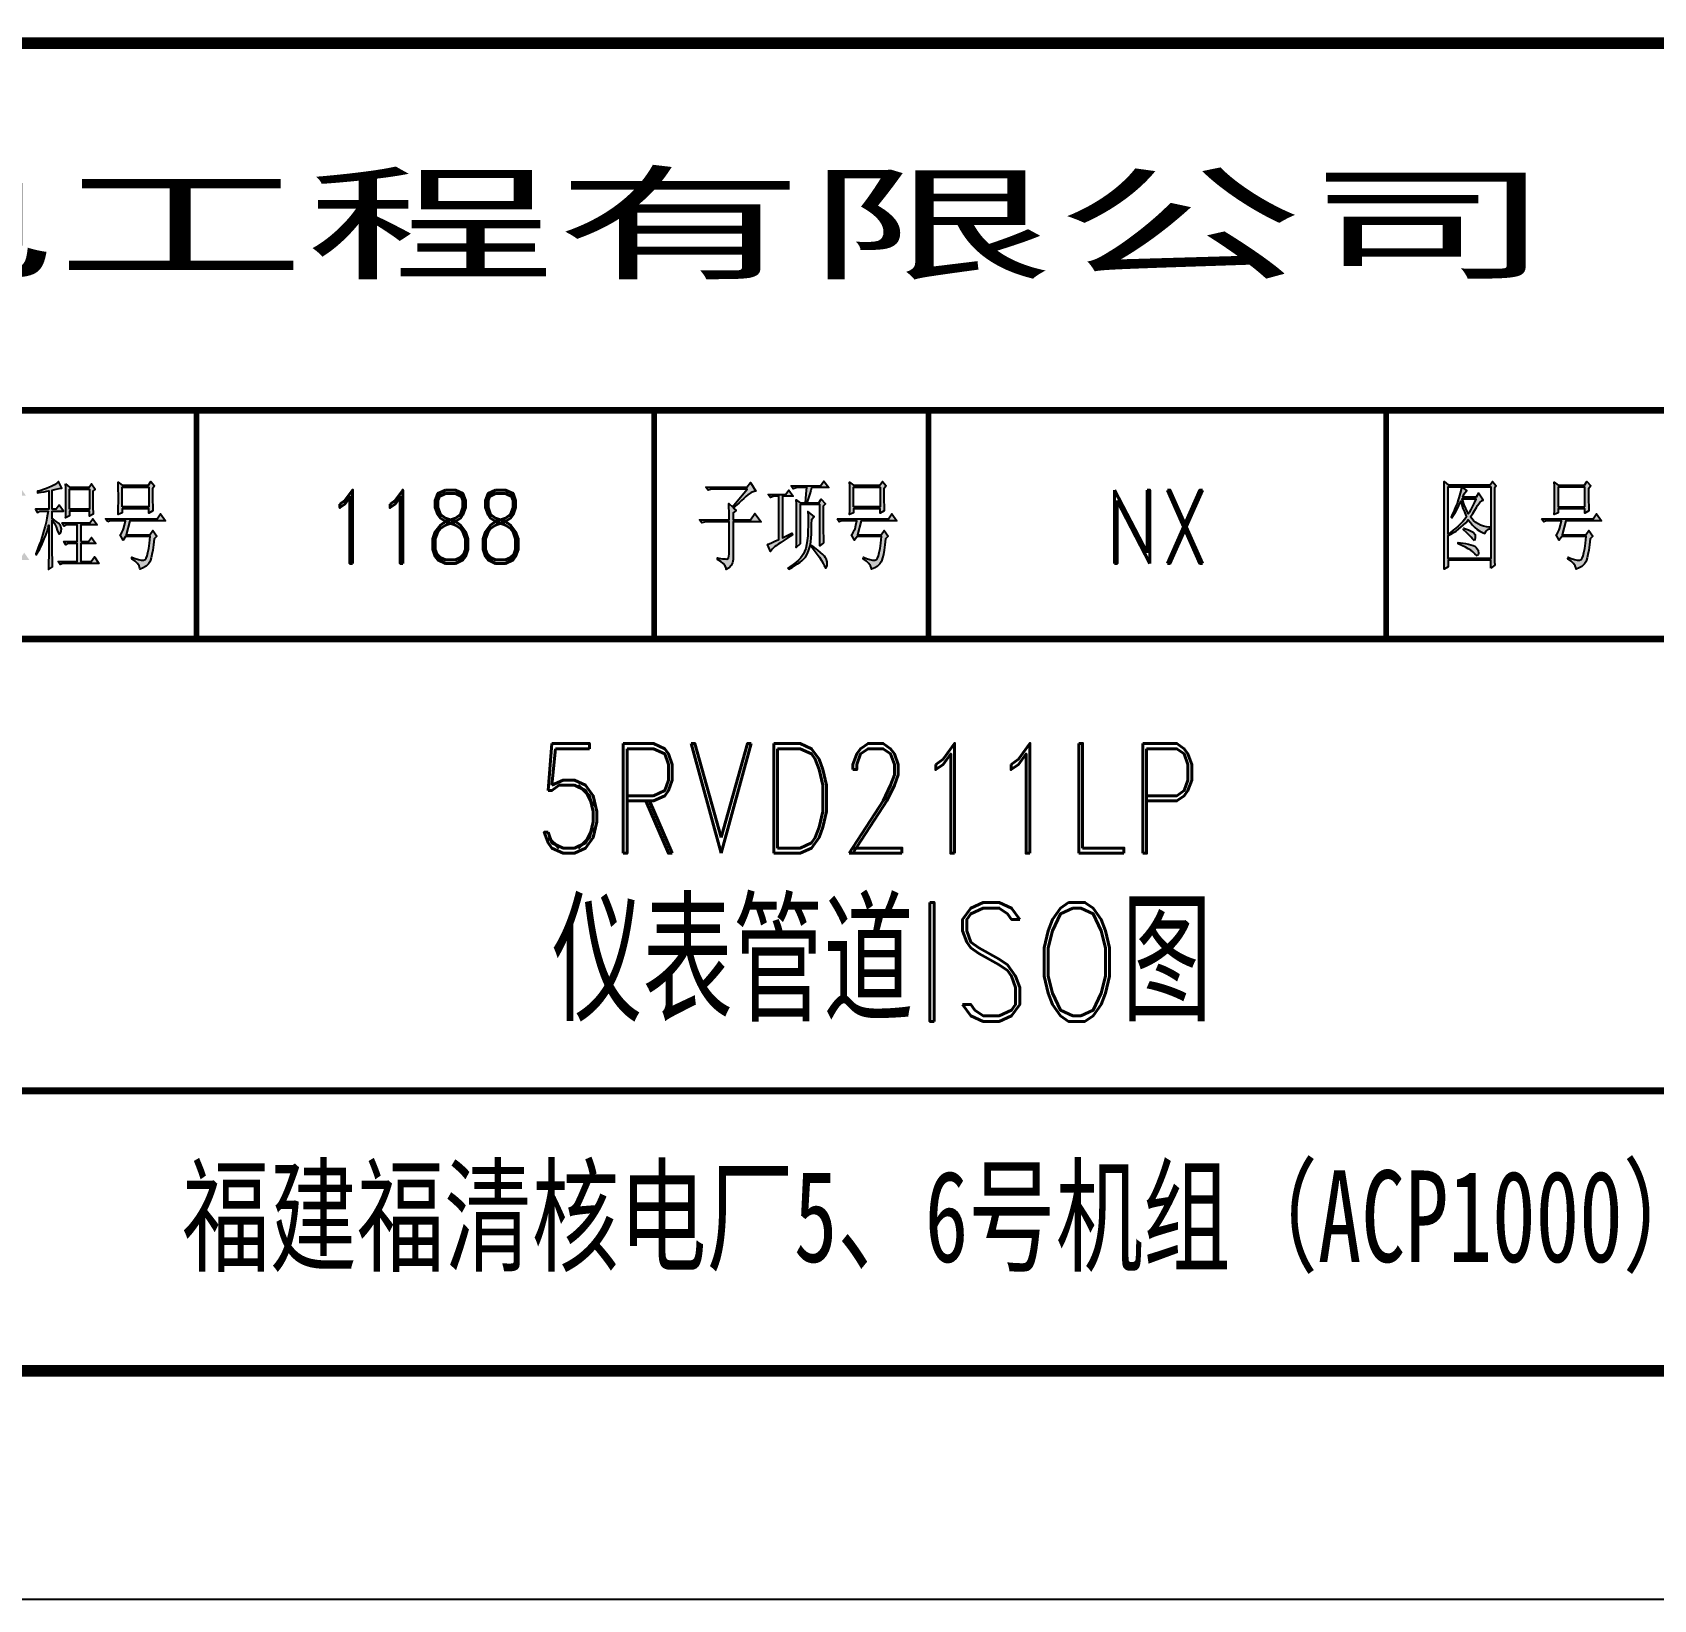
# Model space of a CAD drawing. Header units: inches. Extents: x 0 to 594, y 0 to 840.
# Drawn here: x 469.1 to 539.9, y 420.1 to 488.6 of the extents above; entities that cross this region are included whole.
import ezdxf
from ezdxf.enums import TextEntityAlignment as Align

# ---------------------------------------------------------------- set-up
doc = ezdxf.new("R2010")
doc.units = ezdxf.units.IN
doc.header["$MEASUREMENT"] = 0
for name, color, linetype in [('1', 7, 'Continuous'), ('GT_1', 7, 'Continuous'), ('PUB_TEXT', 7, 'Continuous'), ('TK03', 7, 'Continuous'), ('图框', 4, 'Continuous')]:
    doc.layers.add(name, color=color, linetype=linetype)
doc.styles.add('-华文新魏', font='STXINWEI.TTF', dxfattribs={"width": 0.7})
doc.styles.add('CHINESE-3', font='romand.shx', dxfattribs={"width": 0.8, "bigfont": 'ochinese.shx'})
doc.styles.add('ROMAND', font='romand__.ttf', dxfattribs={"width": 0.7, "bigfont": 'OCHINESE.shx'})
doc.styles.add('宋体', font='', dxfattribs={"width": 0.7})
doc.styles.get('宋体').set_extended_font_data('SimSun')

msp = doc.modelspace()

# ---------------------------------------------------------------- hatches: boundary and pattern name
at = {"layer": '1'}
h = msp.add_hatch(color=7, dxfattribs=at)
h.paths.add_polyline_path([(467.693, 468.39), (468.789, 468.39), (468.58, 468.689), (468.428, 468.476), (466.436, 468.476), (466.526, 468.343), (466.645, 468.381), (466.764, 468.39), (467.518, 468.39), (467.518, 465.658), (466.27, 465.658), (466.365, 465.526), (466.479, 465.564), (466.598, 465.573), (468.941, 465.573), (468.718, 465.891), (468.557, 465.658), (467.693, 465.658)])
h.paths.add_polyline_path([(469.946, 466.896), (469.942, 467.176), (469.942, 467.309), (470.036, 467.171), (470.108, 467.029), (470.164, 466.882), (470.179, 466.839), (470.24, 466.702), (470.307, 466.745), (470.316, 466.773), (470.345, 466.93), (470.302, 467.081), (470.293, 467.091), (470.217, 467.176), (470.112, 467.262), (469.979, 467.352), (469.942, 467.375), (469.942, 467.707), (470.435, 467.707), (470.245, 467.973), (470.117, 467.793), (469.942, 467.793), (469.942, 468.623), (470.112, 468.666), (470.24, 468.694), (470.335, 468.708), (470.364, 468.708), (470.212, 469.007), (470.141, 468.936), (470.036, 468.865), (469.899, 468.789), (469.828, 468.756), (469.69, 468.699), (469.567, 468.651), (469.448, 468.613), (469.339, 468.585), (469.301, 468.575), (469.301, 468.509), (469.462, 468.533), (469.595, 468.552), (469.709, 468.575), (469.794, 468.59), (469.794, 467.793), (469.211, 467.793), (469.301, 467.655), (469.406, 467.707), (469.757, 467.707), (469.738, 467.556), (469.709, 467.394), (469.671, 467.224), (469.628, 467.048), (469.581, 466.858), (469.538, 466.707), (469.491, 466.55), (469.439, 466.394), (469.377, 466.237), (469.315, 466.076), (469.249, 465.915), (469.221, 465.858), (469.244, 465.805), (469.396, 466.062), (469.467, 466.199), (469.534, 466.346), (469.595, 466.498), (469.657, 466.654), (469.714, 466.82), (469.766, 466.991), (469.794, 467.091), (469.79, 466.858), (469.79, 465.692), (469.785, 465.54), (469.785, 465.398), (469.78, 465.265), (469.78, 465.156), (469.956, 465.274), (469.956, 465.336), (469.951, 465.421), (469.951, 465.658), (469.946, 465.81)])
h.paths.add_polyline_path([(471.715, 468.575), (471.82, 468.675), (471.659, 468.907), (471.554, 468.756), (470.7, 468.756), (470.525, 468.908), (470.53, 468.732), (470.53, 468.732), (470.534, 468.552), (470.539, 468.376), (470.539, 467.997), (470.534, 467.817), (470.534, 467.641), (470.53, 467.466), (470.525, 467.409), (470.691, 467.508), (470.691, 467.707), (471.564, 467.707), (471.564, 467.489), (471.725, 467.575), (471.725, 467.674), (471.72, 467.807), (471.72, 467.973), (471.715, 468.177)])
h.paths.add_polyline_path([(470.691, 468.675), (471.564, 468.675), (471.564, 467.793), (470.691, 467.793)], flags=16)
h.paths.add_polyline_path([(471.189, 467.11), (471.9, 467.11), (471.715, 467.375), (471.587, 467.19), (470.373, 467.19), (470.468, 467.058), (470.572, 467.11), (471.037, 467.11), (471.037, 466.375), (470.444, 466.375), (470.539, 466.242), (470.644, 466.289), (471.037, 466.289), (471.037, 465.507), (470.202, 465.507), (470.293, 465.374), (470.411, 465.412), (470.525, 465.426), (471.986, 465.426), (471.787, 465.706), (471.644, 465.507), (471.189, 465.507), (471.189, 466.289), (471.844, 466.289), (471.659, 466.56), (471.53, 466.375), (471.189, 466.375)])
h.paths.add_polyline_path([(474.329, 468.125), (474.329, 468.689), (474.419, 468.808), (474.258, 469.007), (474.153, 468.841), (472.996, 468.841), (472.825, 468.974), (472.83, 468.803), (472.83, 468.628), (472.835, 468.447), (472.835, 468.087), (472.83, 467.907), (472.83, 467.731), (472.825, 467.565), (472.825, 467.556), (472.996, 467.641), (472.996, 467.807), (474.163, 467.807), (474.163, 467.622), (474.338, 467.726), (474.334, 467.821), (474.334, 467.954)])
h.paths.add_polyline_path([(472.996, 468.756), (474.163, 468.756), (474.163, 467.892), (472.996, 467.892)], flags=16)
h.paths.add_polyline_path([(473.338, 467.29), (474.889, 467.29), (474.675, 467.589), (474.523, 467.375), (472.275, 467.375), (472.37, 467.243), (472.474, 467.29), (473.138, 467.29), (473.1, 467.1), (473.058, 466.939), (473.044, 466.892), (472.968, 466.745), (472.906, 466.673), (473.044, 466.441), (473.148, 466.593), (474.22, 466.593), (474.191, 466.313), (474.158, 466.081), (474.125, 465.896), (474.087, 465.749), (474.049, 465.654), (474.01, 465.595), (473.93, 465.568), (473.831, 465.568), (473.708, 465.592), (473.561, 465.639), (473.428, 465.692), (473.418, 465.625), (473.561, 465.526), (473.67, 465.421), (473.741, 465.312), (473.774, 465.198), (473.779, 465.175), (473.921, 465.232), (474.025, 465.288), (474.049, 465.307), (474.144, 465.398), (474.21, 465.492), (474.239, 465.559), (474.267, 465.668), (474.3, 465.815), (474.334, 466.009), (474.367, 466.242), (474.395, 466.493), (474.514, 466.607), (474.338, 466.858), (474.21, 466.673), (473.172, 466.673)])
h = msp.add_hatch(color=7, dxfattribs=at)
h.paths.add_polyline_path([(499.705, 465.601), (499.705, 467.243), (500.928, 467.243), (500.658, 467.608), (500.473, 467.323), (499.705, 467.323), (499.705, 467.641), (499.833, 467.741), (499.728, 467.84), (499.852, 467.964), (499.966, 468.073), (500.075, 468.177), (500.174, 468.267), (500.269, 468.348), (500.355, 468.424), (500.502, 468.523), (500.62, 468.571), (500.706, 468.575), (500.473, 468.96), (500.307, 468.756), (498.514, 468.756), (498.609, 468.623), (498.723, 468.661), (498.841, 468.675), (500.321, 468.675), (499.681, 467.892), (499.515, 468.039), (499.529, 467.513), (499.529, 467.323), (498.244, 467.323), (498.339, 467.19), (498.457, 467.228), (498.571, 467.243), (499.529, 467.243), (499.529, 465.824), (499.501, 465.649), (499.434, 465.606), (499.354, 465.616), (499.24, 465.63), (499.088, 465.658), (499.017, 465.673), (499.017, 465.592), (499.164, 465.511), (499.278, 465.421), (499.354, 465.317), (499.396, 465.208), (499.401, 465.156), (499.529, 465.232), (499.624, 465.331), (499.681, 465.454)])
h.paths.add_polyline_path([(502.631, 467.992), (503.49, 467.992), (503.49, 466.19), (503.656, 466.322), (503.651, 466.507), (503.642, 466.858), (503.642, 467.926), (503.751, 468.025), (503.561, 468.239), (503.457, 468.073), (502.93, 468.073), (502.996, 468.291), (503.053, 468.471), (503.101, 468.618), (503.139, 468.732), (503.143, 468.741), (503.888, 468.741), (503.679, 469.026), (503.528, 468.822), (502.242, 468.822), (502.337, 468.689), (502.456, 468.727), (502.57, 468.741), (502.93, 468.741), (502.921, 468.618), (502.906, 468.457), (502.883, 468.258), (502.864, 468.073), (502.641, 468.073), (502.465, 468.205), (502.47, 468.039), (502.475, 467.869), (502.475, 467.513), (502.479, 467.328), (502.479, 466.944), (502.475, 466.749), (502.475, 466.569), (502.47, 466.398), (502.47, 466.237), (502.465, 466.123), (502.631, 466.275)])
h.paths.add_polyline_path([(502.076, 466.526), (502.252, 466.64), (502.304, 466.673), (502.28, 466.74), (501.858, 466.541), (501.858, 468.357), (502.328, 468.357), (502.138, 468.623), (502, 468.443), (501.241, 468.443), (501.336, 468.31), (501.45, 468.348), (501.569, 468.357), (501.706, 468.357), (501.706, 466.474), (501.526, 466.389), (501.389, 466.327), (501.284, 466.285), (501.218, 466.261), (501.208, 466.256), (501.346, 465.943), (501.407, 466.047), (501.488, 466.123), (501.531, 466.156), (501.597, 466.204), (501.683, 466.266), (501.792, 466.341), (501.924, 466.427)])
h.paths.add_polyline_path([(503.063, 466.142), (503.082, 466.247), (503.101, 466.379), (503.115, 466.531), (503.129, 466.711), (503.134, 466.911), (503.139, 467.129), (503.143, 467.356), (503.248, 467.475), (502.977, 467.693), (502.982, 467.503), (502.982, 467.143), (502.973, 466.792), (502.968, 466.626), (502.949, 466.422), (502.916, 466.242), (502.878, 466.081), (502.826, 465.938), (502.783, 465.839), (502.721, 465.749), (502.65, 465.658), (502.56, 465.564), (502.451, 465.469), (502.328, 465.374), (502.19, 465.279), (502.105, 465.222), (502.138, 465.175), (502.285, 465.25), (502.413, 465.326), (502.527, 465.402), (502.631, 465.473), (502.721, 465.549), (502.769, 465.592), (502.864, 465.701), (502.94, 465.829), (503.006, 465.976)])
h.paths.add_polyline_path([(503.528, 465.9), (503.409, 466), (503.262, 466.118), (503.153, 466.209), (503.129, 466.156), (503.243, 466.009), (503.343, 465.881), (503.423, 465.772), (503.48, 465.692), (503.566, 465.554), (503.642, 465.417), (503.689, 465.326), (503.765, 465.222), (503.817, 465.321), (503.822, 465.492), (503.77, 465.639), (503.751, 465.673), (503.698, 465.734), (503.627, 465.81)])
h.paths.add_polyline_path([(506.302, 468.125), (506.302, 468.689), (506.393, 468.808), (506.231, 469.007), (506.127, 468.841), (504.974, 468.841), (504.799, 468.974), (504.804, 468.803), (504.808, 468.628), (504.808, 467.907), (504.804, 467.731), (504.799, 467.565), (504.799, 467.556), (504.974, 467.641), (504.974, 467.807), (506.136, 467.807), (506.136, 467.622), (506.312, 467.726), (506.307, 467.821), (506.307, 467.954)])
h.paths.add_polyline_path([(504.974, 468.756), (506.136, 468.756), (506.136, 467.892), (504.974, 467.892)], flags=16)
h.paths.add_polyline_path([(505.311, 467.29), (506.862, 467.29), (506.649, 467.589), (506.502, 467.375), (504.249, 467.375), (504.343, 467.243), (504.448, 467.29), (505.112, 467.29), (505.074, 467.1), (505.036, 466.939), (505.017, 466.892), (504.941, 466.745), (504.879, 466.673), (505.017, 466.441), (505.126, 466.593), (506.198, 466.593), (506.165, 466.313), (506.132, 466.081), (506.098, 465.896), (506.061, 465.749), (506.023, 465.654), (505.985, 465.597), (505.975, 465.592), (505.904, 465.568), (505.804, 465.568), (505.686, 465.592), (505.534, 465.639), (505.406, 465.692), (505.392, 465.625), (505.534, 465.526), (505.643, 465.421), (505.714, 465.312), (505.752, 465.198), (505.752, 465.175), (505.895, 465.232), (505.999, 465.288), (506.023, 465.307), (506.117, 465.398), (506.184, 465.492), (506.212, 465.559), (506.241, 465.668), (506.274, 465.815), (506.307, 466.009), (506.34, 466.242), (506.374, 466.493), (506.487, 466.607), (506.312, 466.858), (506.184, 466.673), (505.145, 466.673)])
h = msp.add_hatch(color=7, dxfattribs=at)
h.paths.add_polyline_path([(532.987, 465.867), (532.987, 468.708), (533.058, 468.808), (532.897, 469.007), (532.802, 468.855), (530.971, 468.855), (530.786, 469.007), (530.791, 468.817), (530.796, 468.637), (530.796, 465.497), (530.791, 465.322), (530.786, 465.175), (530.962, 465.274), (530.962, 465.559), (532.826, 465.559), (532.826, 465.208), (533.002, 465.341), (532.992, 465.507), (532.992, 465.682)])
h.paths.add_polyline_path([(530.962, 466.64), (531.081, 466.702), (531.194, 466.768), (531.308, 466.839), (531.417, 466.92), (531.522, 467.005), (531.626, 467.1), (531.73, 467.2), (531.83, 467.304), (531.844, 467.323), (531.939, 467.205), (532.034, 467.096), (532.134, 466.996), (532.238, 466.911), (532.347, 466.835), (532.466, 466.773), (532.57, 466.726), (532.622, 466.839), (532.731, 466.92), (532.779, 466.939), (532.779, 467.005), (532.636, 467.024), (532.508, 467.053), (532.385, 467.096), (532.271, 467.152), (532.167, 467.219), (532.072, 467.304), (531.982, 467.399), (531.939, 467.456), (532.039, 467.608), (532.124, 467.745), (532.2, 467.869), (532.252, 467.959), (532.347, 468.087), (532.447, 468.172), (532.489, 468.191), (532.29, 468.49), (532.186, 468.324), (531.602, 468.324), (531.669, 468.471), (531.692, 468.509), (531.787, 468.609), (531.564, 468.775), (532.826, 468.775), (532.826, 465.639), (530.962, 465.639)], flags=16)
h.paths.add_polyline_path([(531.403, 466.275), (531.403, 466.341), (531.716, 466.294), (531.849, 466.266), (531.958, 466.237), (532.053, 466.209), (532.124, 466.175), (532.19, 466.123), (532.271, 466.005), (532.29, 465.858), (532.281, 465.801), (532.228, 465.749), (532.124, 465.839), (532.105, 465.867), (532.039, 465.929), (531.949, 465.995), (531.839, 466.062), (531.716, 466.133), (531.569, 466.204)], flags=0)
h.paths.add_polyline_path([(530.962, 466.707), (530.962, 468.775), (531.541, 468.775), (531.526, 468.651), (531.488, 468.49), (531.432, 468.296), (531.403, 468.205), (531.351, 468.049), (531.289, 467.892), (531.228, 467.741), (531.161, 467.589), (531.09, 467.442), (531.123, 467.409), (531.204, 467.532), (531.285, 467.665), (531.36, 467.802), (531.436, 467.949), (531.503, 468.101), (531.522, 468.139), (531.56, 467.987), (531.612, 467.831), (531.673, 467.674), (531.74, 467.513), (531.764, 467.456), (531.688, 467.356), (531.602, 467.257), (531.507, 467.157), (531.408, 467.058), (531.299, 466.963), (531.185, 466.873), (531.062, 466.778)], flags=16)
h.paths.add_polyline_path([(531.636, 466.892), (531.65, 466.958), (531.716, 466.939), (531.858, 466.887), (531.972, 466.839), (532.058, 466.792), (532.138, 466.688), (532.148, 466.526), (532.11, 466.417), (532.034, 466.493), (531.972, 466.569), (531.887, 466.664), (531.773, 466.768)], flags=0)
h.paths.add_polyline_path([(531.844, 467.589), (531.783, 467.698), (531.716, 467.831), (531.654, 467.987), (531.588, 468.172), (531.564, 468.239), (532.186, 468.239), (532.115, 468.073), (532.039, 467.921), (531.968, 467.783), (531.892, 467.655)], flags=16)
h.paths.add_polyline_path([(537.104, 468.125), (537.104, 468.689), (537.194, 468.808), (537.033, 469.007), (536.929, 468.841), (535.776, 468.841), (535.601, 468.974), (535.606, 468.803), (535.61, 468.628), (535.61, 467.907), (535.606, 467.731), (535.601, 467.565), (535.601, 467.556), (535.776, 467.641), (535.776, 467.807), (536.938, 467.807), (536.938, 467.622), (537.114, 467.726), (537.109, 467.821), (537.109, 467.954)])
h.paths.add_polyline_path([(535.776, 468.756), (536.938, 468.756), (536.938, 467.892), (535.776, 467.892)], flags=16)
h.paths.add_polyline_path([(536.113, 467.29), (537.664, 467.29), (537.455, 467.589), (537.304, 467.375), (535.051, 467.375), (535.145, 467.243), (535.25, 467.29), (535.914, 467.29), (535.876, 467.1), (535.838, 466.939), (535.819, 466.892), (535.743, 466.745), (535.681, 466.673), (535.819, 466.441), (535.928, 466.593), (537, 466.593), (536.967, 466.313), (536.934, 466.081), (536.9, 465.896), (536.862, 465.749), (536.825, 465.654), (536.785, 465.595), (536.706, 465.568), (536.606, 465.568), (536.488, 465.592), (536.336, 465.639), (536.208, 465.692), (536.194, 465.625), (536.336, 465.526), (536.445, 465.421), (536.516, 465.312), (536.554, 465.198), (536.554, 465.175), (536.696, 465.232), (536.801, 465.288), (536.825, 465.307), (536.919, 465.398), (536.986, 465.492), (537.014, 465.559), (537.043, 465.668), (537.076, 465.815), (537.109, 466.009), (537.142, 466.242), (537.175, 466.493), (537.289, 466.607), (537.114, 466.858), (536.986, 466.673), (535.952, 466.673)])

# ---------------------------------------------------------------- linework, layer by layer
at = {"layer": '1', "color": 7, "ltscale": 0.8}
msp.add_line((403.952, 488.171), (583.952, 488.171), dxfattribs=at)
at = {"layer": '1', "color": 7}
msp.add_line((584.25, 430.116), (404.25, 430.116), dxfattribs=at)
at = {"layer": '1', "color": 7, "const_width": 0.5}
for points in [[(404.25, 430.116), (584.25, 430.116), (584.25, 544.521), (404.25, 544.521)], [(404.25, 488.171), (584.25, 488.171), (584.25, 430.116), (404.25, 430.116)]]:
    msp.add_lwpolyline(points, close=True, dxfattribs=at)
at = {"layer": '1', "color": 7}
for points, const_width in [([(404.25, 472.116), (584.25, 472.116)], 0.3), ([(476.25, 472.116), (476.25, 462.116)], 0.25), ([(496.25, 472.116), (496.25, 462.116)], 0.25), ([(508.25, 472.116), (508.25, 462.116)], 0.25), ([(528.25, 472.116), (528.25, 462.116)], 0.25), ([(464.25, 462.116), (584.25, 462.116)], 0.3), ([(464.422, 442.363), (554.25, 442.363)], 0.3)]:
    msp.add_lwpolyline(points, dxfattribs=dict(at, const_width=const_width))
for points in [[(470.164, 466.882), (470.179, 466.839), (470.24, 466.702), (470.307, 466.745), (470.316, 466.773), (470.345, 466.93), (470.302, 467.081), (470.293, 467.091), (470.217, 467.176), (470.112, 467.262), (469.979, 467.352), (469.942, 467.375), (469.942, 467.707), (470.435, 467.707), (470.245, 467.973), (470.117, 467.793), (469.942, 467.793), (469.942, 468.623), (470.112, 468.666), (470.24, 468.694), (470.335, 468.708), (470.364, 468.708), (470.212, 469.007), (470.141, 468.936), (470.036, 468.865), (469.899, 468.789), (469.828, 468.756), (469.69, 468.699), (469.567, 468.651), (469.448, 468.613), (469.339, 468.585), (469.301, 468.575), (469.301, 468.509), (469.462, 468.533), (469.595, 468.552), (469.709, 468.575), (469.794, 468.59), (469.794, 467.793), (469.211, 467.793), (469.301, 467.655), (469.406, 467.707), (469.757, 467.707), (469.738, 467.556), (469.709, 467.394), (469.671, 467.224), (469.628, 467.048), (469.581, 466.858), (469.538, 466.707), (469.491, 466.55), (469.439, 466.394), (469.377, 466.237), (469.315, 466.076), (469.249, 465.915), (469.221, 465.858), (469.244, 465.805), (469.396, 466.062), (469.467, 466.199), (469.534, 466.346), (469.595, 466.498), (469.657, 466.654), (469.714, 466.82), (469.766, 466.991), (469.794, 467.091), (469.79, 466.858), (469.79, 465.692), (469.785, 465.54), (469.785, 465.398), (469.78, 465.265), (469.78, 465.156), (469.956, 465.274), (469.956, 465.336), (469.951, 465.421), (469.951, 465.658), (469.946, 465.81), (469.946, 466.896), (469.942, 467.176), (469.942, 467.309), (470.036, 467.171), (470.108, 467.029)], [(470.691, 467.793), (470.691, 468.675), (471.564, 468.675), (471.564, 467.793)], [(472.996, 468.841), (474.153, 468.841), (474.258, 469.007), (474.419, 468.808), (474.329, 468.689), (474.329, 468.125), (474.334, 467.954), (474.334, 467.821), (474.338, 467.726), (474.163, 467.622), (474.163, 467.807), (472.996, 467.807), (472.996, 467.641), (472.825, 467.556), (472.825, 467.565), (472.83, 467.731), (472.83, 467.907), (472.835, 468.087), (472.835, 468.447), (472.83, 468.628), (472.83, 468.803), (472.825, 468.974)], [(472.996, 467.892), (472.996, 468.756), (474.163, 468.756), (474.163, 467.892)], [(500.355, 468.424), (500.269, 468.348), (500.174, 468.267), (500.075, 468.177), (499.966, 468.073), (499.852, 467.964), (499.728, 467.84), (499.833, 467.741), (499.705, 467.641), (499.705, 467.323), (500.473, 467.323), (500.658, 467.608), (500.928, 467.243), (499.705, 467.243), (499.705, 465.601), (499.681, 465.454), (499.624, 465.331), (499.529, 465.232), (499.401, 465.156), (499.396, 465.208), (499.354, 465.317), (499.278, 465.421), (499.164, 465.511), (499.017, 465.592), (499.017, 465.673), (499.088, 465.658), (499.24, 465.63), (499.354, 465.616), (499.434, 465.606), (499.501, 465.649), (499.529, 465.824), (499.529, 467.243), (498.571, 467.243), (498.457, 467.228), (498.339, 467.19), (498.244, 467.323), (499.529, 467.323), (499.529, 467.513), (499.515, 468.039), (499.681, 467.892), (500.321, 468.675), (498.841, 468.675), (498.723, 468.661), (498.609, 468.623), (498.514, 468.756), (500.307, 468.756), (500.473, 468.96), (500.706, 468.575), (500.62, 468.571), (500.502, 468.523)], [(501.488, 466.123), (501.407, 466.047), (501.346, 465.943), (501.208, 466.256), (501.218, 466.261), (501.284, 466.285), (501.389, 466.327), (501.526, 466.389), (501.706, 466.474), (501.706, 468.357), (501.569, 468.357), (501.45, 468.348), (501.336, 468.31), (501.241, 468.443), (502, 468.443), (502.138, 468.623), (502.328, 468.357), (501.858, 468.357), (501.858, 466.541), (502.28, 466.74), (502.304, 466.673), (502.252, 466.64), (502.076, 466.526), (501.924, 466.427), (501.792, 466.341), (501.683, 466.266), (501.597, 466.204), (501.531, 466.156)], [(502.47, 466.398), (502.475, 466.569), (502.475, 466.749), (502.479, 466.944), (502.479, 467.328), (502.475, 467.513), (502.475, 467.869), (502.47, 468.039), (502.465, 468.205), (502.641, 468.073), (502.864, 468.073), (502.883, 468.258), (502.906, 468.457), (502.921, 468.618), (502.93, 468.741), (502.57, 468.741), (502.456, 468.727), (502.337, 468.689), (502.242, 468.822), (503.528, 468.822), (503.679, 469.026), (503.888, 468.741), (503.143, 468.741), (503.139, 468.732), (503.101, 468.618), (503.053, 468.471), (502.996, 468.291), (502.93, 468.073), (503.457, 468.073), (503.561, 468.239), (503.751, 468.025), (503.642, 467.926), (503.642, 466.858), (503.651, 466.507), (503.656, 466.322), (503.49, 466.19), (503.49, 467.992), (502.631, 467.992), (502.631, 466.275), (502.465, 466.123), (502.47, 466.237)], [(506.127, 468.841), (506.231, 469.007), (506.393, 468.808), (506.302, 468.689), (506.302, 468.125), (506.307, 467.954), (506.307, 467.821), (506.312, 467.726), (506.136, 467.622), (506.136, 467.807), (504.974, 467.807), (504.974, 467.641), (504.799, 467.556), (504.799, 467.565), (504.804, 467.731), (504.808, 467.907), (504.808, 468.628), (504.804, 468.803), (504.799, 468.974), (504.974, 468.841)], [(504.974, 467.892), (504.974, 468.756), (506.136, 468.756), (506.136, 467.892)], [(532.826, 465.208), (532.826, 465.559), (530.962, 465.559), (530.962, 465.274), (530.786, 465.175), (530.791, 465.322), (530.796, 465.497), (530.796, 468.637), (530.791, 468.817), (530.786, 469.007), (530.971, 468.855), (532.802, 468.855), (532.897, 469.007), (533.058, 468.808), (532.987, 468.708), (532.987, 465.867), (532.992, 465.682), (532.992, 465.507), (533.002, 465.341)], [(532.238, 466.911), (532.347, 466.835), (532.466, 466.773), (532.57, 466.726), (532.622, 466.839), (532.731, 466.92), (532.779, 466.939), (532.779, 467.005), (532.636, 467.024), (532.508, 467.053), (532.385, 467.096), (532.271, 467.152), (532.167, 467.219), (532.072, 467.304), (531.982, 467.399), (531.939, 467.456), (532.039, 467.608), (532.124, 467.745), (532.2, 467.869), (532.252, 467.959), (532.347, 468.087), (532.447, 468.172), (532.489, 468.191), (532.29, 468.49), (532.186, 468.324), (531.602, 468.324), (531.669, 468.471), (531.692, 468.509), (531.787, 468.609), (531.564, 468.775), (532.826, 468.775), (532.826, 465.639), (530.962, 465.639), (530.962, 466.64), (531.081, 466.702), (531.194, 466.768), (531.308, 466.839), (531.417, 466.92), (531.522, 467.005), (531.626, 467.1), (531.73, 467.2), (531.83, 467.304), (531.844, 467.323), (531.939, 467.205), (532.034, 467.096), (532.134, 466.996)], [(531.56, 467.987), (531.612, 467.831), (531.673, 467.674), (531.74, 467.513), (531.764, 467.456), (531.688, 467.356), (531.602, 467.257), (531.507, 467.157), (531.408, 467.058), (531.299, 466.963), (531.185, 466.873), (531.062, 466.778), (530.962, 466.707), (530.962, 468.775), (531.541, 468.775), (531.526, 468.651), (531.488, 468.49), (531.432, 468.296), (531.403, 468.205), (531.351, 468.049), (531.289, 467.892), (531.228, 467.741), (531.161, 467.589), (531.09, 467.442), (531.123, 467.409), (531.204, 467.532), (531.285, 467.665), (531.36, 467.802), (531.436, 467.949), (531.503, 468.101), (531.522, 468.139)], [(536.929, 468.841), (537.033, 469.007), (537.194, 468.808), (537.104, 468.689), (537.104, 468.125), (537.109, 467.954), (537.109, 467.821), (537.114, 467.726), (536.938, 467.622), (536.938, 467.807), (535.776, 467.807), (535.776, 467.641), (535.601, 467.556), (535.601, 467.565), (535.606, 467.731), (535.61, 467.907), (535.61, 468.628), (535.606, 468.803), (535.601, 468.974), (535.776, 468.841)], [(536.938, 467.892), (536.938, 468.756), (535.776, 468.756), (535.776, 467.892)], [(531.892, 467.655), (531.968, 467.783), (532.039, 467.921), (532.115, 468.073), (532.186, 468.239), (531.564, 468.239), (531.588, 468.172), (531.654, 467.987), (531.716, 467.831), (531.783, 467.698), (531.844, 467.589)], [(471.189, 466.375), (471.53, 466.375), (471.659, 466.56), (471.844, 466.289), (471.189, 466.289), (471.189, 465.507), (471.644, 465.507), (471.787, 465.706), (471.986, 465.426), (470.525, 465.426), (470.411, 465.412), (470.293, 465.374), (470.202, 465.507), (471.037, 465.507), (471.037, 466.289), (470.644, 466.289), (470.539, 466.242), (470.444, 466.375), (471.037, 466.375), (471.037, 467.11), (470.572, 467.11), (470.468, 467.058), (470.373, 467.19), (471.587, 467.19), (471.715, 467.375), (471.9, 467.11), (471.189, 467.11)], [(472.37, 467.243), (472.275, 467.375), (474.523, 467.375), (474.675, 467.589), (474.889, 467.29), (473.338, 467.29), (473.172, 466.673), (474.21, 466.673), (474.338, 466.858), (474.514, 466.607), (474.395, 466.493), (474.367, 466.242), (474.334, 466.009), (474.3, 465.815), (474.267, 465.668), (474.239, 465.559), (474.21, 465.492), (474.144, 465.398), (474.049, 465.307), (474.025, 465.288), (473.921, 465.232), (473.779, 465.175), (473.774, 465.198), (473.741, 465.312), (473.67, 465.421), (473.561, 465.526), (473.418, 465.625), (473.428, 465.692), (473.561, 465.639), (473.708, 465.592), (473.831, 465.568), (473.93, 465.568), (474.002, 465.592), (474.011, 465.597), (474.049, 465.654), (474.087, 465.749), (474.125, 465.896), (474.158, 466.081), (474.191, 466.313), (474.22, 466.593), (473.148, 466.593), (473.044, 466.441), (472.906, 466.673), (472.968, 466.745), (473.044, 466.892), (473.058, 466.939), (473.1, 467.1), (473.138, 467.29), (472.474, 467.29)], [(502.769, 465.592), (502.864, 465.701), (502.94, 465.829), (503.006, 465.976), (503.063, 466.142), (503.082, 466.247), (503.101, 466.379), (503.115, 466.531), (503.129, 466.711), (503.134, 466.911), (503.139, 467.129), (503.143, 467.356), (503.248, 467.475), (502.977, 467.693), (502.982, 467.503), (502.982, 467.143), (502.973, 466.792), (502.968, 466.626), (502.949, 466.422), (502.916, 466.242), (502.878, 466.081), (502.826, 465.938), (502.783, 465.839), (502.721, 465.749), (502.65, 465.658), (502.56, 465.564), (502.451, 465.469), (502.328, 465.374), (502.19, 465.279), (502.105, 465.222), (502.138, 465.175), (502.285, 465.25), (502.413, 465.326), (502.527, 465.402), (502.631, 465.473), (502.721, 465.549)], [(504.249, 467.375), (506.502, 467.375), (506.649, 467.589), (506.862, 467.29), (505.311, 467.29), (505.145, 466.673), (506.184, 466.673), (506.312, 466.858), (506.487, 466.607), (506.374, 466.493), (506.34, 466.242), (506.307, 466.009), (506.274, 465.815), (506.241, 465.668), (506.212, 465.559), (506.184, 465.492), (506.117, 465.398), (506.023, 465.307), (505.999, 465.288), (505.895, 465.232), (505.752, 465.175), (505.752, 465.198), (505.714, 465.312), (505.643, 465.421), (505.534, 465.526), (505.392, 465.625), (505.406, 465.692), (505.534, 465.639), (505.686, 465.592), (505.804, 465.568), (505.904, 465.568), (505.975, 465.592), (505.985, 465.597), (506.023, 465.654), (506.061, 465.749), (506.098, 465.896), (506.132, 466.081), (506.165, 466.313), (506.198, 466.593), (505.126, 466.593), (505.017, 466.441), (504.879, 466.673), (504.941, 466.745), (505.017, 466.892), (505.036, 466.939), (505.074, 467.1), (505.112, 467.29), (504.448, 467.29), (504.343, 467.243)], [(535.051, 467.375), (537.304, 467.375), (537.455, 467.589), (537.664, 467.29), (536.113, 467.29), (535.952, 466.673), (536.986, 466.673), (537.114, 466.858), (537.289, 466.607), (537.175, 466.493), (537.142, 466.242), (537.109, 466.009), (537.076, 465.815), (537.043, 465.668), (537.014, 465.559), (536.986, 465.492), (536.919, 465.398), (536.825, 465.307), (536.801, 465.288), (536.696, 465.232), (536.554, 465.175), (536.554, 465.198), (536.516, 465.312), (536.445, 465.421), (536.336, 465.526), (536.194, 465.625), (536.208, 465.692), (536.336, 465.639), (536.488, 465.592), (536.606, 465.568), (536.706, 465.568), (536.777, 465.592), (536.787, 465.597), (536.825, 465.654), (536.862, 465.749), (536.9, 465.896), (536.934, 466.081), (536.967, 466.313), (537, 466.593), (535.928, 466.593), (535.819, 466.441), (535.681, 466.673), (535.743, 466.745), (535.819, 466.892), (535.838, 466.939), (535.876, 467.1), (535.914, 467.29), (535.25, 467.29), (535.145, 467.243)], [(532.228, 465.749), (532.124, 465.839), (532.105, 465.867), (532.039, 465.929), (531.949, 465.995), (531.839, 466.062), (531.716, 466.133), (531.569, 466.204), (531.403, 466.275), (531.403, 466.341), (531.716, 466.294), (531.849, 466.266), (531.958, 466.237), (532.053, 466.209), (532.124, 466.175), (532.19, 466.123), (532.271, 466.005), (532.29, 465.858), (532.281, 465.801)], [(532.11, 466.417), (532.034, 466.493), (531.972, 466.569), (531.887, 466.664), (531.773, 466.768), (531.636, 466.892), (531.65, 466.958), (531.716, 466.939), (531.858, 466.887), (531.972, 466.839), (532.058, 466.792), (532.138, 466.688), (532.148, 466.526)], [(503.343, 465.881), (503.423, 465.772), (503.48, 465.692), (503.566, 465.554), (503.642, 465.417), (503.689, 465.326), (503.765, 465.222), (503.817, 465.322), (503.817, 465.326), (503.822, 465.492), (503.77, 465.639), (503.751, 465.673), (503.698, 465.734), (503.627, 465.81), (503.528, 465.9), (503.409, 466), (503.262, 466.118), (503.153, 466.209), (503.129, 466.156), (503.243, 466.009)]]:
    msp.add_lwpolyline(points, close=True, dxfattribs=at)
for points in [[(470.53, 468.732), (470.525, 468.907)], [(470.525, 468.907), (470.7, 468.756), (471.554, 468.756), (471.659, 468.907), (471.82, 468.675), (471.715, 468.575), (471.715, 468.177), (471.72, 467.973), (471.72, 467.807), (471.725, 467.674), (471.725, 467.575), (471.564, 467.489), (471.564, 467.707), (470.691, 467.707), (470.691, 467.508), (470.525, 467.409), (470.53, 467.466), (470.534, 467.641), (470.534, 467.817), (470.539, 467.997), (470.539, 468.376), (470.534, 468.552), (470.53, 468.732)]]:
    msp.add_lwpolyline(points, dxfattribs=at)
at = {"layer": 'GT_1'}
msp.add_line((594.25, 420.116), (0.25, 420.116), dxfattribs=at)
at = {"layer": 'GT_1', "color": 1}
msp.add_lwpolyline([(25.25, 430.116), (584.25, 430.116), (584.25, 830.116), (25.25, 830.116)], close=True, dxfattribs=at)
at = {"layer": '图框'}
msp.add_line((584.25, 430.116), (405.656, 430.116), dxfattribs=at)

# ---------------------------------------------------------------- texts
at = {"layer": '1', "color": 7, "style": '宋体', "width": 0.7}
msp.add_text('福建福清核电厂5、6号机组（ACP1000）', height=4, dxfattribs=at).set_placement((475.625, 434.879))
at = {"layer": 'PUB_TEXT', "color": 7, "style": '-华文新魏', "width": 2}
msp.add_text('中国核电工程有限公司', height=4, dxfattribs=at).set_placement((426.458, 478.271))
at = {"layer": 'TK03', "color": 2, "style": 'ROMAND', "width": 0.8}
for s, p in [('1188', (486.25, 465.426)), ('NX', (518.25, 465.426))]:
    msp.add_text(s, height=3.2, dxfattribs=at).set_placement(p, align=Align.CENTER)
at = {"layer": 'TK03', "color": 2, "width": 0.8}
for s, height, style, p in [('5RVD211LP', 4.8, 'ROMAND', (490.956, 452.75)), ('仪表管道ISO图', 5.2, 'CHINESE-3', (491.792, 445.397))]:
    msp.add_text(s, height=height, dxfattribs=dict(at, style=style)).set_placement(p)

doc.saveas('drawing.dxf')
